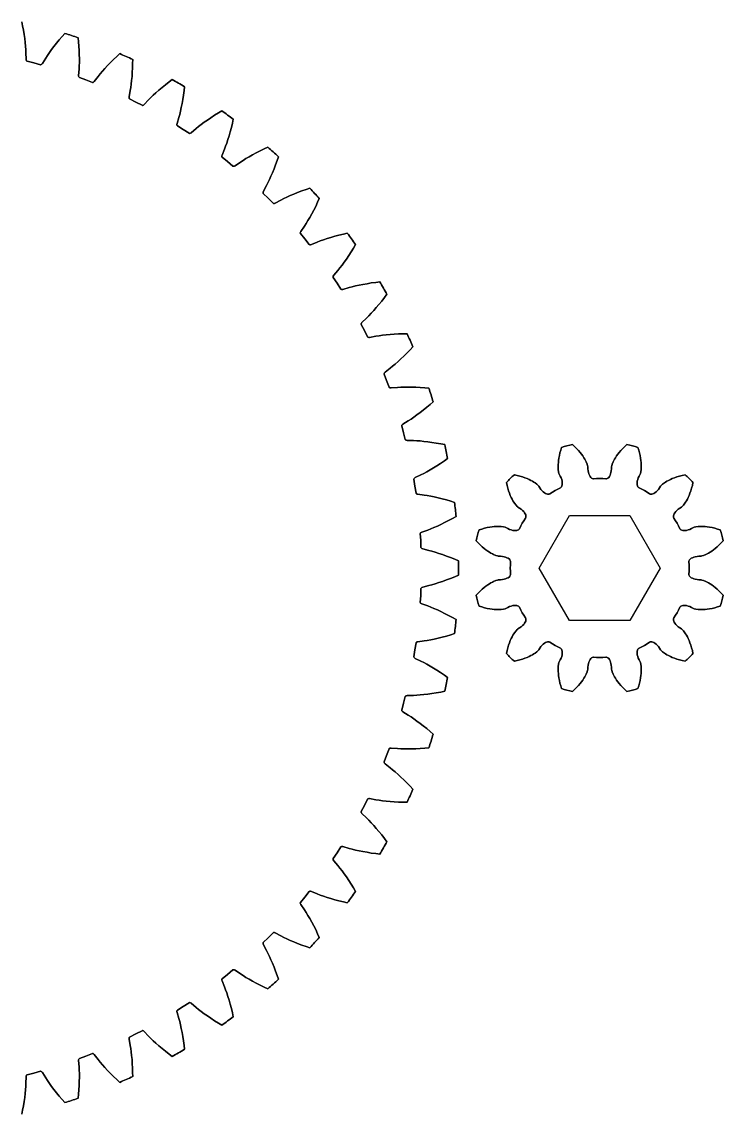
# Model space of a CAD drawing. Header units: millimetres. Extents: x 6 to 165, y 3 to 136.
# Drawn here: x 44.2 to 83, y 4.1 to 64.6 of the extents above; entities that cross this region are included whole.
import ezdxf

# ---------------------------------------------------------------- set-up
doc = ezdxf.new("R2010")
doc.units = ezdxf.units.MM
doc.layers.add('layer2', color=7, linetype='Continuous')
doc.layers.add('layer3', color=7, linetype='Continuous')

msp = doc.modelspace()

# ---------------------------------------------------------------- linework, layer by layer
at = {"color": 1}
msp.add_lwpolyline([(74.521, 31.452), (72.848, 34.35), (74.521, 37.249), (77.868, 37.249), (79.541, 34.35), (77.868, 31.452)], close=True, dxfattribs=at)
at = {"layer": 'layer2', "color": 1}
for points in [[(74.085, 41.025, -0.022167), (74.684, 41.186, 0.022167)], [(77.705, 41.186, -0.022167), (78.304, 41.025, 0.022167)], [(71.03, 39.076, -0.022167), (71.469, 39.515, 0.022167)], [(80.92, 39.515, -0.022167), (81.359, 39.076, 0.022167)], [(69.359, 35.861, -0.022167), (69.52, 36.46, 0.022167)], [(82.869, 36.46, -0.022167), (83.03, 35.861, 0.022167)], [(69.52, 32.241, -0.022167), (69.359, 32.84, 0.022167)], [(83.03, 32.84, -0.022167), (82.869, 32.241, 0.022167)], [(71.469, 29.186, -0.022167), (71.03, 29.625, 0.022167)], [(81.359, 29.625, -0.022167), (80.92, 29.186, 0.022167)], [(74.684, 27.515, -0.022167), (74.085, 27.676, 0.022167)], [(78.304, 27.676, -0.022167), (77.705, 27.515, 0.022167)]]:
    msp.add_lwpolyline(points, format="xyb", close=True, dxfattribs=at)
for points in [[(74.801, 41.079), (74.684, 41.186), (74.801, 41.079), (74.915, 40.967), (75.018, 40.857), (75.108, 40.751), (75.189, 40.648), (75.259, 40.552), (75.32, 40.459), (75.371, 40.374), (75.414, 40.294), (75.449, 40.222), (75.5, 40.101), (75.528, 40.014), (75.539, 39.964), (75.541, 39.847), (75.551, 39.739), (75.569, 39.643), (75.593, 39.557), (75.623, 39.483), (75.658, 39.42), (75.696, 39.37), (75.737, 39.331), (75.78, 39.305), (75.824, 39.291), (75.858, 39.289), (76.025, 39.298), (76.195, 39.3), (76.364, 39.298), (76.532, 39.289), (76.565, 39.291), (76.609, 39.305), (76.652, 39.331), (76.693, 39.37), (76.732, 39.42), (76.766, 39.483), (76.796, 39.557), (76.82, 39.643), (76.838, 39.739), (76.848, 39.847), (76.85, 39.964), (76.861, 40.014), (76.889, 40.101), (76.94, 40.222), (76.975, 40.294), (77.018, 40.374), (77.07, 40.459), (77.131, 40.552), (77.2, 40.648), (77.281, 40.751), (77.372, 40.857), (77.474, 40.967), (77.588, 41.079), (77.705, 41.186), (77.588, 41.079), (77.474, 40.967), (77.372, 40.857), (77.281, 40.751), (77.2, 40.648), (77.131, 40.552), (77.07, 40.459), (77.018, 40.374), (76.975, 40.294), (76.94, 40.222), (76.889, 40.101), (76.861, 40.014), (76.85, 39.964), (76.848, 39.847), (76.838, 39.739), (76.82, 39.643), (76.796, 39.557), (76.766, 39.483), (76.732, 39.42), (76.693, 39.37), (76.652, 39.331), (76.609, 39.305), (76.565, 39.291), (76.532, 39.289), (76.364, 39.298), (76.195, 39.3), (76.025, 39.298), (75.858, 39.289), (75.824, 39.291), (75.78, 39.305), (75.737, 39.331), (75.696, 39.37), (75.658, 39.42), (75.623, 39.483), (75.593, 39.557), (75.569, 39.643), (75.551, 39.739), (75.541, 39.847), (75.539, 39.964), (75.528, 40.014), (75.5, 40.101), (75.449, 40.222), (75.414, 40.294), (75.371, 40.374), (75.32, 40.459), (75.259, 40.552), (75.189, 40.648), (75.108, 40.751), (75.018, 40.857), (74.915, 40.967)], [(71.624, 39.481), (71.469, 39.515), (71.624, 39.481), (71.779, 39.441), (71.922, 39.397), (72.054, 39.35), (72.175, 39.302), (72.283, 39.253), (72.383, 39.203), (72.469, 39.155), (72.547, 39.108), (72.613, 39.063), (72.718, 38.983), (72.786, 38.922), (72.82, 38.884), (72.88, 38.784), (72.943, 38.696), (73.007, 38.621), (73.07, 38.559), (73.133, 38.509), (73.195, 38.473), (73.253, 38.448), (73.308, 38.435), (73.359, 38.434), (73.404, 38.444), (73.433, 38.459), (73.574, 38.55), (73.72, 38.637), (73.868, 38.719), (74.017, 38.796), (74.045, 38.814), (74.076, 38.848), (74.1, 38.893), (74.117, 38.947), (74.125, 39.01), (74.123, 39.081), (74.112, 39.16), (74.09, 39.247), (74.057, 39.339), (74.012, 39.437), (73.955, 39.54), (73.94, 39.588), (73.921, 39.678), (73.904, 39.808), (73.899, 39.888), (73.896, 39.979), (73.898, 40.078), (73.905, 40.189), (73.917, 40.307), (73.935, 40.436), (73.961, 40.574), (73.994, 40.72), (74.037, 40.874), (74.085, 41.025), (74.037, 40.874), (73.994, 40.72), (73.961, 40.574), (73.935, 40.436), (73.917, 40.307), (73.905, 40.189), (73.898, 40.078), (73.896, 39.979), (73.899, 39.888), (73.904, 39.808), (73.921, 39.678), (73.94, 39.588), (73.955, 39.54), (74.012, 39.437), (74.057, 39.339), (74.09, 39.247), (74.112, 39.16), (74.123, 39.081), (74.125, 39.01), (74.117, 38.947), (74.1, 38.893), (74.076, 38.848), (74.045, 38.814), (74.017, 38.796), (73.868, 38.719), (73.72, 38.637), (73.574, 38.55), (73.433, 38.459), (73.404, 38.444), (73.359, 38.434), (73.308, 38.435), (73.253, 38.448), (73.195, 38.473), (73.133, 38.509), (73.07, 38.559), (73.007, 38.621), (72.943, 38.696), (72.88, 38.784), (72.82, 38.884), (72.786, 38.922), (72.718, 38.983), (72.613, 39.063), (72.547, 39.108), (72.469, 39.155), (72.383, 39.203), (72.283, 39.253), (72.175, 39.302), (72.054, 39.35), (71.922, 39.397), (71.779, 39.441)], [(78.352, 40.874), (78.304, 41.025), (78.352, 40.874), (78.395, 40.72), (78.428, 40.574), (78.454, 40.436), (78.473, 40.307), (78.485, 40.189), (78.491, 40.078), (78.493, 39.979), (78.49, 39.888), (78.485, 39.808), (78.468, 39.678), (78.449, 39.588), (78.434, 39.54), (78.377, 39.437), (78.332, 39.339), (78.299, 39.247), (78.277, 39.16), (78.266, 39.081), (78.264, 39.01), (78.272, 38.947), (78.289, 38.893), (78.313, 38.848), (78.344, 38.814), (78.372, 38.796), (78.522, 38.719), (78.67, 38.637), (78.815, 38.55), (78.956, 38.459), (78.986, 38.444), (79.031, 38.434), (79.081, 38.435), (79.136, 38.448), (79.194, 38.473), (79.256, 38.509), (79.319, 38.559), (79.382, 38.621), (79.446, 38.696), (79.509, 38.784), (79.569, 38.884), (79.604, 38.922), (79.672, 38.983), (79.776, 39.063), (79.842, 39.108), (79.92, 39.155), (80.007, 39.203), (80.106, 39.253), (80.214, 39.302), (80.335, 39.35), (80.467, 39.397), (80.611, 39.441), (80.765, 39.481), (80.92, 39.515), (80.765, 39.481), (80.611, 39.441), (80.467, 39.397), (80.335, 39.35), (80.214, 39.302), (80.106, 39.253), (80.007, 39.203), (79.92, 39.155), (79.842, 39.108), (79.776, 39.063), (79.672, 38.983), (79.604, 38.922), (79.569, 38.884), (79.509, 38.784), (79.446, 38.696), (79.382, 38.621), (79.319, 38.559), (79.256, 38.509), (79.194, 38.473), (79.136, 38.448), (79.081, 38.435), (79.031, 38.434), (78.986, 38.444), (78.956, 38.459), (78.815, 38.55), (78.67, 38.637), (78.522, 38.719), (78.372, 38.796), (78.344, 38.814), (78.313, 38.848), (78.289, 38.893), (78.272, 38.947), (78.264, 39.01), (78.266, 39.081), (78.277, 39.16), (78.299, 39.247), (78.332, 39.339), (78.377, 39.437), (78.434, 39.54), (78.449, 39.588), (78.468, 39.678), (78.485, 39.808), (78.49, 39.888), (78.493, 39.979), (78.491, 40.078), (78.485, 40.189), (78.473, 40.307), (78.454, 40.436), (78.428, 40.574), (78.395, 40.72)], [(69.671, 36.508), (69.52, 36.46), (69.671, 36.508), (69.825, 36.551), (69.971, 36.584), (70.109, 36.61), (70.238, 36.628), (70.356, 36.64), (70.467, 36.647), (70.566, 36.649), (70.657, 36.646), (70.737, 36.641), (70.867, 36.624), (70.957, 36.605), (71.005, 36.59), (71.108, 36.533), (71.206, 36.488), (71.299, 36.455), (71.385, 36.433), (71.464, 36.422), (71.536, 36.42), (71.599, 36.428), (71.652, 36.445), (71.697, 36.469), (71.731, 36.5), (71.749, 36.528), (71.826, 36.677), (71.908, 36.825), (71.995, 36.971), (72.086, 37.112), (72.101, 37.141), (72.111, 37.187), (72.11, 37.237), (72.097, 37.292), (72.072, 37.35), (72.036, 37.412), (71.986, 37.475), (71.924, 37.538), (71.849, 37.602), (71.761, 37.665), (71.661, 37.725), (71.623, 37.759), (71.562, 37.827), (71.482, 37.932), (71.437, 37.998), (71.39, 38.076), (71.342, 38.162), (71.292, 38.262), (71.243, 38.37), (71.195, 38.491), (71.148, 38.623), (71.104, 38.767), (71.064, 38.921), (71.03, 39.076), (71.064, 38.921), (71.104, 38.767), (71.148, 38.623), (71.195, 38.491), (71.243, 38.37), (71.292, 38.262), (71.342, 38.162), (71.39, 38.076), (71.437, 37.998), (71.482, 37.932), (71.562, 37.827), (71.623, 37.759), (71.661, 37.725), (71.761, 37.665), (71.849, 37.602), (71.924, 37.538), (71.986, 37.475), (72.036, 37.412), (72.072, 37.35), (72.097, 37.292), (72.11, 37.237), (72.111, 37.187), (72.101, 37.141), (72.086, 37.112), (71.995, 36.971), (71.908, 36.825), (71.826, 36.677), (71.749, 36.528), (71.731, 36.5), (71.697, 36.469), (71.652, 36.445), (71.599, 36.428), (71.536, 36.42), (71.464, 36.422), (71.385, 36.433), (71.299, 36.455), (71.206, 36.488), (71.108, 36.533), (71.005, 36.59), (70.957, 36.605), (70.867, 36.624), (70.737, 36.641), (70.657, 36.646), (70.566, 36.649), (70.467, 36.647), (70.356, 36.64), (70.238, 36.628), (70.109, 36.61), (69.971, 36.584), (69.825, 36.551)], [(81.325, 38.921), (81.359, 39.076), (81.325, 38.921), (81.285, 38.767), (81.241, 38.623), (81.194, 38.491), (81.146, 38.37), (81.097, 38.262), (81.047, 38.162), (80.999, 38.076), (80.952, 37.998), (80.907, 37.932), (80.828, 37.827), (80.766, 37.759), (80.729, 37.725), (80.628, 37.665), (80.54, 37.602), (80.465, 37.538), (80.403, 37.475), (80.354, 37.412), (80.317, 37.35), (80.292, 37.292), (80.279, 37.237), (80.278, 37.187), (80.288, 37.141), (80.303, 37.112), (80.394, 36.971), (80.481, 36.825), (80.564, 36.677), (80.64, 36.528), (80.658, 36.5), (80.692, 36.469), (80.737, 36.445), (80.791, 36.428), (80.854, 36.42), (80.925, 36.422), (81.004, 36.433), (81.091, 36.455), (81.183, 36.488), (81.281, 36.533), (81.384, 36.59), (81.433, 36.605), (81.522, 36.624), (81.652, 36.641), (81.732, 36.646), (81.823, 36.649), (81.922, 36.647), (82.033, 36.64), (82.151, 36.628), (82.28, 36.61), (82.418, 36.584), (82.564, 36.551), (82.718, 36.508), (82.869, 36.46), (82.718, 36.508), (82.564, 36.551), (82.418, 36.584), (82.28, 36.61), (82.151, 36.628), (82.033, 36.64), (81.922, 36.647), (81.823, 36.649), (81.732, 36.646), (81.652, 36.641), (81.522, 36.624), (81.433, 36.605), (81.384, 36.59), (81.281, 36.533), (81.183, 36.488), (81.091, 36.455), (81.004, 36.433), (80.925, 36.422), (80.854, 36.42), (80.791, 36.428), (80.737, 36.445), (80.692, 36.469), (80.658, 36.5), (80.64, 36.528), (80.564, 36.677), (80.481, 36.825), (80.394, 36.971), (80.303, 37.112), (80.288, 37.141), (80.278, 37.187), (80.279, 37.237), (80.292, 37.292), (80.317, 37.35), (80.354, 37.412), (80.403, 37.475), (80.465, 37.538), (80.54, 37.602), (80.628, 37.665), (80.729, 37.725), (80.766, 37.759), (80.828, 37.827), (80.907, 37.932), (80.952, 37.998), (80.999, 38.076), (81.047, 38.162), (81.097, 38.262), (81.146, 38.37), (81.194, 38.491), (81.241, 38.623), (81.285, 38.767)], [(69.466, 32.957), (69.359, 32.84), (69.466, 32.957), (69.578, 33.071), (69.688, 33.174), (69.794, 33.264), (69.897, 33.345), (69.993, 33.414), (70.086, 33.476), (70.171, 33.527), (70.251, 33.57), (70.323, 33.605), (70.444, 33.656), (70.531, 33.684), (70.581, 33.695), (70.698, 33.697), (70.806, 33.707), (70.902, 33.725), (70.988, 33.749), (71.062, 33.779), (71.125, 33.814), (71.175, 33.852), (71.214, 33.893), (71.24, 33.936), (71.254, 33.98), (71.256, 34.013), (71.247, 34.181), (71.245, 34.35), (71.247, 34.52), (71.256, 34.687), (71.254, 34.721), (71.24, 34.765), (71.214, 34.808), (71.175, 34.849), (71.125, 34.887), (71.062, 34.922), (70.988, 34.952), (70.902, 34.976), (70.806, 34.994), (70.698, 35.004), (70.581, 35.006), (70.531, 35.017), (70.444, 35.045), (70.323, 35.096), (70.251, 35.131), (70.171, 35.174), (70.086, 35.225), (69.993, 35.287), (69.897, 35.356), (69.794, 35.437), (69.688, 35.527), (69.578, 35.63), (69.466, 35.744), (69.359, 35.861), (69.466, 35.744), (69.578, 35.63), (69.688, 35.527), (69.794, 35.437), (69.897, 35.356), (69.993, 35.287), (70.086, 35.225), (70.171, 35.174), (70.251, 35.131), (70.323, 35.096), (70.444, 35.045), (70.531, 35.017), (70.581, 35.006), (70.698, 35.004), (70.806, 34.994), (70.902, 34.976), (70.988, 34.952), (71.062, 34.922), (71.125, 34.887), (71.175, 34.849), (71.214, 34.808), (71.24, 34.765), (71.254, 34.721), (71.256, 34.687), (71.247, 34.52), (71.245, 34.35), (71.247, 34.181), (71.256, 34.013), (71.254, 33.98), (71.24, 33.936), (71.214, 33.893), (71.175, 33.852), (71.125, 33.814), (71.062, 33.779), (70.988, 33.749), (70.902, 33.725), (70.806, 33.707), (70.698, 33.697), (70.581, 33.695), (70.531, 33.684), (70.444, 33.656), (70.323, 33.605), (70.251, 33.57), (70.171, 33.527), (70.086, 33.476), (69.993, 33.414), (69.897, 33.345), (69.794, 33.264), (69.688, 33.174), (69.578, 33.071)], [(82.923, 35.744), (83.03, 35.861), (82.923, 35.744), (82.811, 35.63), (82.701, 35.527), (82.595, 35.437), (82.492, 35.356), (82.396, 35.287), (82.303, 35.225), (82.218, 35.174), (82.138, 35.131), (82.066, 35.096), (81.945, 35.045), (81.858, 35.017), (81.808, 35.006), (81.691, 35.004), (81.584, 34.994), (81.487, 34.976), (81.401, 34.952), (81.327, 34.922), (81.264, 34.887), (81.214, 34.849), (81.175, 34.808), (81.149, 34.765), (81.135, 34.721), (81.133, 34.687), (81.142, 34.52), (81.145, 34.35), (81.142, 34.181), (81.133, 34.013), (81.135, 33.98), (81.149, 33.936), (81.175, 33.893), (81.214, 33.852), (81.264, 33.814), (81.327, 33.779), (81.401, 33.749), (81.487, 33.725), (81.584, 33.707), (81.691, 33.697), (81.808, 33.695), (81.858, 33.684), (81.945, 33.656), (82.066, 33.605), (82.138, 33.57), (82.218, 33.527), (82.303, 33.476), (82.396, 33.414), (82.492, 33.345), (82.595, 33.264), (82.701, 33.174), (82.811, 33.071), (82.923, 32.957), (83.03, 32.84), (82.923, 32.957), (82.811, 33.071), (82.701, 33.174), (82.595, 33.264), (82.492, 33.345), (82.396, 33.414), (82.303, 33.476), (82.218, 33.527), (82.138, 33.57), (82.066, 33.605), (81.945, 33.656), (81.858, 33.684), (81.808, 33.695), (81.691, 33.697), (81.584, 33.707), (81.487, 33.725), (81.401, 33.749), (81.327, 33.779), (81.264, 33.814), (81.214, 33.852), (81.175, 33.893), (81.149, 33.936), (81.135, 33.98), (81.133, 34.013), (81.142, 34.181), (81.145, 34.35), (81.142, 34.52), (81.133, 34.687), (81.135, 34.721), (81.149, 34.765), (81.175, 34.808), (81.214, 34.849), (81.264, 34.887), (81.327, 34.922), (81.401, 34.952), (81.487, 34.976), (81.584, 34.994), (81.691, 35.004), (81.808, 35.006), (81.858, 35.017), (81.945, 35.045), (82.066, 35.096), (82.138, 35.131), (82.218, 35.174), (82.303, 35.225), (82.396, 35.287), (82.492, 35.356), (82.595, 35.437), (82.701, 35.527), (82.811, 35.63)], [(71.104, 29.934), (71.064, 29.78), (71.03, 29.625), (71.064, 29.78), (71.104, 29.934), (71.148, 30.078), (71.195, 30.21), (71.243, 30.331), (71.292, 30.439), (71.342, 30.539), (71.39, 30.625), (71.437, 30.703), (71.482, 30.769), (71.562, 30.874), (71.623, 30.942), (71.661, 30.976), (71.761, 31.036), (71.849, 31.099), (71.924, 31.163), (71.986, 31.226), (72.036, 31.289), (72.072, 31.351), (72.097, 31.409), (72.11, 31.464), (72.111, 31.514), (72.101, 31.56), (72.086, 31.589), (71.995, 31.73), (71.908, 31.875), (71.826, 32.024), (71.749, 32.173), (71.731, 32.201), (71.697, 32.232), (71.652, 32.256), (71.599, 32.273), (71.536, 32.281), (71.464, 32.279), (71.385, 32.268), (71.299, 32.246), (71.206, 32.213), (71.108, 32.168), (71.005, 32.111), (70.957, 32.096), (70.867, 32.077), (70.737, 32.06), (70.657, 32.055), (70.566, 32.052), (70.467, 32.054), (70.356, 32.061), (70.238, 32.072), (70.109, 32.091), (69.971, 32.117), (69.825, 32.15), (69.671, 32.193), (69.52, 32.241), (69.671, 32.193), (69.825, 32.15), (69.971, 32.117), (70.109, 32.091), (70.238, 32.072), (70.356, 32.061), (70.467, 32.054), (70.566, 32.052), (70.657, 32.055), (70.737, 32.06), (70.867, 32.077), (70.957, 32.096), (71.005, 32.111), (71.108, 32.168), (71.206, 32.213), (71.299, 32.246), (71.385, 32.268), (71.464, 32.279), (71.536, 32.281), (71.599, 32.273), (71.652, 32.256), (71.697, 32.232), (71.731, 32.201), (71.749, 32.173), (71.826, 32.024), (71.908, 31.875), (71.995, 31.73), (72.086, 31.589), (72.101, 31.56), (72.111, 31.514), (72.11, 31.464), (72.097, 31.409), (72.072, 31.351), (72.036, 31.289), (71.986, 31.226), (71.924, 31.163), (71.849, 31.099), (71.761, 31.036), (71.661, 30.976), (71.623, 30.942), (71.562, 30.874), (71.482, 30.769), (71.437, 30.703), (71.39, 30.625), (71.342, 30.539), (71.292, 30.439), (71.243, 30.331), (71.195, 30.21), (71.148, 30.078)], [(82.718, 32.193), (82.869, 32.241), (82.718, 32.193), (82.564, 32.15), (82.418, 32.117), (82.28, 32.091), (82.151, 32.072), (82.033, 32.061), (81.922, 32.054), (81.823, 32.052), (81.732, 32.055), (81.652, 32.06), (81.522, 32.077), (81.433, 32.096), (81.384, 32.111), (81.281, 32.168), (81.183, 32.213), (81.091, 32.246), (81.004, 32.268), (80.925, 32.279), (80.854, 32.281), (80.791, 32.273), (80.737, 32.256), (80.692, 32.232), (80.658, 32.201), (80.64, 32.173), (80.564, 32.024), (80.481, 31.875), (80.394, 31.73), (80.303, 31.589), (80.288, 31.56), (80.278, 31.514), (80.279, 31.464), (80.292, 31.409), (80.317, 31.351), (80.354, 31.289), (80.403, 31.226), (80.465, 31.163), (80.54, 31.099), (80.628, 31.036), (80.729, 30.976), (80.766, 30.942), (80.828, 30.874), (80.907, 30.769), (80.952, 30.703), (80.999, 30.625), (81.047, 30.539), (81.097, 30.439), (81.146, 30.331), (81.194, 30.21), (81.241, 30.078), (81.285, 29.934), (81.325, 29.78), (81.359, 29.625), (81.325, 29.78), (81.285, 29.934), (81.241, 30.078), (81.194, 30.21), (81.146, 30.331), (81.097, 30.439), (81.047, 30.539), (80.999, 30.625), (80.952, 30.703), (80.907, 30.769), (80.828, 30.874), (80.766, 30.942), (80.729, 30.976), (80.628, 31.036), (80.54, 31.099), (80.465, 31.163), (80.403, 31.226), (80.354, 31.289), (80.317, 31.351), (80.292, 31.409), (80.279, 31.464), (80.278, 31.514), (80.288, 31.56), (80.303, 31.589), (80.394, 31.73), (80.481, 31.875), (80.564, 32.024), (80.64, 32.173), (80.658, 32.201), (80.692, 32.232), (80.737, 32.256), (80.791, 32.273), (80.854, 32.281), (80.925, 32.279), (81.004, 32.268), (81.091, 32.246), (81.183, 32.213), (81.281, 32.168), (81.384, 32.111), (81.433, 32.096), (81.522, 32.077), (81.652, 32.06), (81.732, 32.055), (81.823, 32.052), (81.922, 32.054), (82.033, 32.061), (82.151, 32.072), (82.28, 32.091), (82.418, 32.117), (82.564, 32.15)], [(74.037, 27.827), (74.085, 27.676), (74.037, 27.827), (73.994, 27.981), (73.961, 28.127), (73.935, 28.265), (73.917, 28.394), (73.905, 28.512), (73.898, 28.623), (73.896, 28.722), (73.899, 28.813), (73.904, 28.893), (73.921, 29.023), (73.94, 29.113), (73.955, 29.161), (74.012, 29.264), (74.057, 29.362), (74.09, 29.454), (74.112, 29.541), (74.123, 29.62), (74.125, 29.691), (74.117, 29.754), (74.1, 29.808), (74.076, 29.853), (74.045, 29.887), (74.017, 29.905), (73.868, 29.982), (73.72, 30.064), (73.574, 30.151), (73.433, 30.242), (73.404, 30.257), (73.359, 30.267), (73.308, 30.266), (73.253, 30.253), (73.195, 30.228), (73.133, 30.192), (73.07, 30.142), (73.007, 30.08), (72.943, 30.005), (72.88, 29.917), (72.82, 29.817), (72.786, 29.779), (72.718, 29.718), (72.613, 29.638), (72.547, 29.593), (72.469, 29.546), (72.383, 29.498), (72.283, 29.448), (72.175, 29.399), (72.054, 29.351), (71.922, 29.304), (71.779, 29.26), (71.624, 29.22), (71.469, 29.186), (71.624, 29.22), (71.779, 29.26), (71.922, 29.304), (72.054, 29.351), (72.175, 29.399), (72.283, 29.448), (72.383, 29.498), (72.469, 29.546), (72.547, 29.593), (72.613, 29.638), (72.718, 29.718), (72.786, 29.779), (72.82, 29.817), (72.88, 29.917), (72.943, 30.005), (73.007, 30.08), (73.07, 30.142), (73.133, 30.192), (73.195, 30.228), (73.253, 30.253), (73.308, 30.266), (73.359, 30.267), (73.404, 30.257), (73.433, 30.242), (73.574, 30.151), (73.72, 30.064), (73.868, 29.982), (74.017, 29.905), (74.045, 29.887), (74.076, 29.853), (74.1, 29.808), (74.117, 29.754), (74.125, 29.691), (74.123, 29.62), (74.112, 29.541), (74.09, 29.454), (74.057, 29.362), (74.012, 29.264), (73.955, 29.161), (73.94, 29.113), (73.921, 29.023), (73.904, 28.893), (73.899, 28.813), (73.896, 28.722), (73.898, 28.623), (73.905, 28.512), (73.917, 28.394), (73.935, 28.265), (73.961, 28.127), (73.994, 27.981)], [(80.765, 29.22), (80.92, 29.186), (80.765, 29.22), (80.611, 29.26), (80.467, 29.304), (80.335, 29.351), (80.214, 29.399), (80.106, 29.448), (80.007, 29.498), (79.92, 29.546), (79.842, 29.593), (79.776, 29.638), (79.672, 29.718), (79.604, 29.779), (79.569, 29.817), (79.509, 29.917), (79.446, 30.005), (79.382, 30.08), (79.319, 30.142), (79.256, 30.192), (79.194, 30.228), (79.136, 30.253), (79.081, 30.266), (79.031, 30.267), (78.986, 30.257), (78.956, 30.242), (78.815, 30.151), (78.67, 30.064), (78.522, 29.982), (78.372, 29.905), (78.344, 29.887), (78.313, 29.853), (78.289, 29.808), (78.272, 29.754), (78.264, 29.691), (78.266, 29.62), (78.277, 29.541), (78.299, 29.454), (78.332, 29.362), (78.377, 29.264), (78.434, 29.161), (78.449, 29.113), (78.468, 29.023), (78.485, 28.893), (78.49, 28.813), (78.493, 28.722), (78.491, 28.623), (78.485, 28.512), (78.473, 28.394), (78.454, 28.265), (78.428, 28.127), (78.395, 27.981), (78.352, 27.827), (78.304, 27.676), (78.352, 27.827), (78.395, 27.981), (78.428, 28.127), (78.454, 28.265), (78.473, 28.394), (78.485, 28.512), (78.491, 28.623), (78.493, 28.722), (78.49, 28.813), (78.485, 28.893), (78.468, 29.023), (78.449, 29.113), (78.434, 29.161), (78.377, 29.264), (78.332, 29.362), (78.299, 29.454), (78.277, 29.541), (78.266, 29.62), (78.264, 29.691), (78.272, 29.754), (78.289, 29.808), (78.313, 29.853), (78.344, 29.887), (78.372, 29.905), (78.522, 29.982), (78.67, 30.064), (78.815, 30.151), (78.956, 30.242), (78.986, 30.257), (79.031, 30.267), (79.081, 30.266), (79.136, 30.253), (79.194, 30.228), (79.256, 30.192), (79.319, 30.142), (79.382, 30.08), (79.446, 30.005), (79.509, 29.917), (79.569, 29.817), (79.604, 29.779), (79.672, 29.718), (79.776, 29.638), (79.842, 29.593), (79.92, 29.546), (80.007, 29.498), (80.106, 29.448), (80.214, 29.399), (80.335, 29.351), (80.467, 29.304), (80.611, 29.26)], [(77.588, 27.622), (77.705, 27.515), (77.588, 27.622), (77.474, 27.734), (77.372, 27.844), (77.281, 27.95), (77.2, 28.053), (77.131, 28.149), (77.07, 28.242), (77.018, 28.327), (76.975, 28.407), (76.94, 28.479), (76.889, 28.6), (76.861, 28.687), (76.85, 28.737), (76.848, 28.854), (76.838, 28.962), (76.82, 29.058), (76.796, 29.144), (76.766, 29.218), (76.732, 29.281), (76.693, 29.331), (76.652, 29.37), (76.609, 29.396), (76.565, 29.41), (76.532, 29.412), (76.364, 29.403), (76.195, 29.4), (76.025, 29.403), (75.858, 29.412), (75.824, 29.41), (75.78, 29.396), (75.737, 29.37), (75.696, 29.331), (75.658, 29.281), (75.623, 29.218), (75.593, 29.144), (75.569, 29.058), (75.551, 28.962), (75.541, 28.854), (75.539, 28.737), (75.528, 28.687), (75.5, 28.6), (75.449, 28.479), (75.414, 28.407), (75.371, 28.327), (75.32, 28.242), (75.259, 28.149), (75.189, 28.053), (75.108, 27.95), (75.018, 27.844), (74.915, 27.734), (74.801, 27.622), (74.684, 27.515), (74.801, 27.622), (74.915, 27.734), (75.018, 27.844), (75.108, 27.95), (75.189, 28.053), (75.259, 28.149), (75.32, 28.242), (75.371, 28.327), (75.414, 28.407), (75.449, 28.479), (75.5, 28.6), (75.528, 28.687), (75.539, 28.737), (75.541, 28.854), (75.551, 28.962), (75.569, 29.058), (75.593, 29.144), (75.623, 29.218), (75.658, 29.281), (75.696, 29.331), (75.737, 29.37), (75.78, 29.396), (75.824, 29.41), (75.858, 29.412), (76.025, 29.403), (76.195, 29.4), (76.364, 29.403), (76.532, 29.412), (76.565, 29.41), (76.609, 29.396), (76.652, 29.37), (76.693, 29.331), (76.732, 29.281), (76.766, 29.218), (76.796, 29.144), (76.82, 29.058), (76.838, 28.962), (76.848, 28.854), (76.85, 28.737), (76.861, 28.687), (76.889, 28.6), (76.94, 28.479), (76.975, 28.407), (77.018, 28.327), (77.07, 28.242), (77.131, 28.149), (77.2, 28.053), (77.281, 27.95), (77.372, 27.844), (77.474, 27.734)]]:
    msp.add_lwpolyline(points, close=True, dxfattribs=at)
at = {"layer": 'layer3', "color": 1}
for points in [[(44.245, 64.372), (44.201, 64.589), (44.245, 64.372), (44.29, 64.123), (44.328, 63.884), (44.359, 63.658), (44.384, 63.443), (44.404, 63.239), (44.418, 63.048), (44.428, 62.869), (44.437, 62.518), (44.446, 62.472), (44.458, 62.439), (44.476, 62.418), (44.491, 62.412), (44.865, 62.314), (45.238, 62.212), (45.255, 62.21), (45.28, 62.219), (45.307, 62.241), (45.337, 62.277), (45.522, 62.576), (45.619, 62.726), (45.727, 62.884), (45.846, 63.051), (45.975, 63.225), (46.115, 63.405), (46.268, 63.593), (46.431, 63.786), (46.577, 63.952), (46.431, 63.786), (46.268, 63.593), (46.115, 63.405), (45.975, 63.225), (45.846, 63.051), (45.727, 62.884), (45.619, 62.726), (45.522, 62.576), (45.337, 62.277), (45.307, 62.241), (45.28, 62.219), (45.255, 62.21), (45.238, 62.212), (44.865, 62.314), (44.491, 62.412), (44.476, 62.418), (44.458, 62.439), (44.446, 62.472), (44.437, 62.518), (44.428, 62.869), (44.418, 63.048), (44.404, 63.239), (44.384, 63.443), (44.359, 63.658), (44.328, 63.884), (44.29, 64.123)], [(47.345, 63.489), (47.325, 63.709), (47.345, 63.489), (47.364, 63.237), (47.377, 62.995), (47.384, 62.767), (47.387, 62.551), (47.385, 62.346), (47.379, 62.155), (47.37, 61.976), (47.343, 61.625), (47.346, 61.579), (47.356, 61.544), (47.371, 61.522), (47.385, 61.514), (47.747, 61.378), (48.107, 61.237), (48.123, 61.233), (48.149, 61.24), (48.179, 61.259), (48.213, 61.291), (48.427, 61.57), (48.54, 61.709), (48.664, 61.855), (48.8, 62.008), (48.946, 62.168), (49.104, 62.332), (49.276, 62.503), (49.458, 62.678), (49.621, 62.828), (49.458, 62.678), (49.276, 62.503), (49.104, 62.332), (48.946, 62.168), (48.8, 62.008), (48.664, 61.855), (48.54, 61.709), (48.427, 61.57), (48.213, 61.291), (48.179, 61.259), (48.149, 61.24), (48.123, 61.233), (48.107, 61.237), (47.747, 61.378), (47.385, 61.514), (47.371, 61.522), (47.356, 61.544), (47.346, 61.579), (47.343, 61.625), (47.37, 61.976), (47.379, 62.155), (47.385, 62.346), (47.387, 62.551), (47.384, 62.767), (47.377, 62.995), (47.364, 63.237)], [(50.336, 62.287), (50.339, 62.508), (50.336, 62.287), (50.329, 62.034), (50.316, 61.793), (50.3, 61.565), (50.28, 61.349), (50.256, 61.146), (50.231, 60.956), (50.203, 60.779), (50.139, 60.434), (50.138, 60.387), (50.143, 60.352), (50.156, 60.328), (50.17, 60.318), (50.515, 60.145), (50.859, 59.967), (50.875, 59.962), (50.901, 59.966), (50.933, 59.982), (50.97, 60.011), (51.212, 60.265), (51.339, 60.392), (51.477, 60.524), (51.628, 60.662), (51.791, 60.805), (51.965, 60.953), (52.153, 61.105), (52.353, 61.26), (52.531, 61.392), (52.353, 61.26), (52.153, 61.105), (51.965, 60.953), (51.791, 60.805), (51.628, 60.662), (51.477, 60.524), (51.339, 60.392), (51.212, 60.265), (50.97, 60.011), (50.933, 59.982), (50.901, 59.966), (50.875, 59.962), (50.859, 59.967), (50.515, 60.145), (50.17, 60.318), (50.156, 60.328), (50.143, 60.352), (50.138, 60.387), (50.139, 60.434), (50.203, 60.779), (50.231, 60.956), (50.256, 61.146), (50.28, 61.349), (50.3, 61.565), (50.316, 61.793), (50.329, 62.034)], [(53.186, 60.779), (53.211, 60.999), (53.186, 60.779), (53.152, 60.528), (53.114, 60.289), (53.074, 60.065), (53.031, 59.852), (52.987, 59.652), (52.941, 59.467), (52.895, 59.293), (52.796, 58.956), (52.789, 58.91), (52.791, 58.874), (52.801, 58.85), (52.814, 58.839), (53.14, 58.63), (53.463, 58.417), (53.478, 58.41), (53.504, 58.411), (53.538, 58.424), (53.577, 58.449), (53.845, 58.676), (53.984, 58.789), (54.135, 58.906), (54.3, 59.028), (54.477, 59.153), (54.666, 59.281), (54.869, 59.413), (55.084, 59.546), (55.274, 59.659), (55.084, 59.546), (54.869, 59.413), (54.666, 59.281), (54.477, 59.153), (54.3, 59.028), (54.135, 58.906), (53.984, 58.789), (53.845, 58.676), (53.577, 58.449), (53.538, 58.424), (53.504, 58.411), (53.478, 58.41), (53.463, 58.417), (53.14, 58.63), (52.814, 58.839), (52.801, 58.85), (52.791, 58.874), (52.789, 58.91), (52.796, 58.956), (52.895, 59.293), (52.941, 59.467), (52.987, 59.652), (53.031, 59.852), (53.074, 60.065), (53.114, 60.289), (53.152, 60.528)], [(55.862, 58.981), (55.91, 59.197), (55.862, 58.981), (55.801, 58.735), (55.739, 58.502), (55.676, 58.283), (55.611, 58.076), (55.546, 57.881), (55.481, 57.702), (55.417, 57.534), (55.283, 57.209), (55.272, 57.164), (55.27, 57.128), (55.278, 57.103), (55.289, 57.09), (55.591, 56.849), (55.89, 56.604), (55.904, 56.595), (55.931, 56.593), (55.966, 56.602), (56.008, 56.623), (56.298, 56.821), (56.448, 56.919), (56.61, 57.019), (56.787, 57.124), (56.976, 57.23), (57.177, 57.337), (57.393, 57.447), (57.621, 57.557), (57.822, 57.649), (57.621, 57.557), (57.393, 57.447), (57.177, 57.337), (56.976, 57.23), (56.787, 57.124), (56.61, 57.019), (56.448, 56.919), (56.298, 56.821), (56.008, 56.623), (55.966, 56.602), (55.931, 56.593), (55.904, 56.595), (55.89, 56.604), (55.591, 56.849), (55.289, 57.09), (55.278, 57.103), (55.27, 57.128), (55.272, 57.164), (55.283, 57.209), (55.417, 57.534), (55.481, 57.702), (55.546, 57.881), (55.611, 58.076), (55.676, 58.283), (55.739, 58.502), (55.801, 58.735)], [(58.335, 56.914), (58.406, 57.123), (58.335, 56.914), (58.249, 56.675), (58.163, 56.449), (58.077, 56.238), (57.991, 56.039), (57.906, 55.853), (57.823, 55.681), (57.742, 55.521), (57.575, 55.212), (57.559, 55.168), (57.553, 55.133), (57.558, 55.106), (57.568, 55.093), (57.843, 54.821), (58.115, 54.546), (58.128, 54.536), (58.154, 54.531), (58.19, 54.537), (58.234, 54.553), (58.543, 54.72), (58.702, 54.801), (58.874, 54.884), (59.061, 54.969), (59.26, 55.055), (59.471, 55.141), (59.697, 55.228), (59.935, 55.313), (60.145, 55.384), (59.935, 55.313), (59.697, 55.228), (59.471, 55.141), (59.26, 55.055), (59.061, 54.969), (58.874, 54.884), (58.702, 54.801), (58.543, 54.72), (58.234, 54.553), (58.19, 54.537), (58.154, 54.531), (58.128, 54.536), (58.115, 54.546), (57.843, 54.821), (57.568, 55.093), (57.558, 55.106), (57.553, 55.133), (57.559, 55.168), (57.575, 55.212), (57.742, 55.521), (57.823, 55.681), (57.906, 55.853), (57.991, 56.039), (58.077, 56.238), (58.163, 56.449), (58.249, 56.675)], [(60.579, 54.599), (60.671, 54.8), (60.579, 54.599), (60.469, 54.371), (60.359, 54.155), (60.251, 53.954), (60.145, 53.765), (60.041, 53.589), (59.941, 53.426), (59.843, 53.276), (59.645, 52.986), (59.624, 52.944), (59.615, 52.909), (59.617, 52.883), (59.625, 52.868), (59.871, 52.569), (60.112, 52.267), (60.124, 52.256), (60.15, 52.249), (60.186, 52.25), (60.231, 52.262), (60.556, 52.395), (60.723, 52.46), (60.903, 52.524), (61.098, 52.589), (61.304, 52.654), (61.523, 52.717), (61.757, 52.78), (62.003, 52.84), (62.219, 52.888), (62.003, 52.84), (61.757, 52.78), (61.523, 52.717), (61.304, 52.654), (61.098, 52.589), (60.903, 52.524), (60.723, 52.46), (60.556, 52.395), (60.231, 52.262), (60.186, 52.25), (60.15, 52.249), (60.124, 52.256), (60.112, 52.267), (59.871, 52.569), (59.625, 52.868), (59.617, 52.883), (59.615, 52.909), (59.624, 52.944), (59.645, 52.986), (59.843, 53.276), (59.941, 53.426), (60.041, 53.589), (60.145, 53.765), (60.251, 53.954), (60.359, 54.155), (60.469, 54.371)], [(62.568, 52.062), (62.681, 52.253), (62.568, 52.062), (62.435, 51.847), (62.303, 51.644), (62.175, 51.455), (62.05, 51.279), (61.928, 51.114), (61.811, 50.963), (61.698, 50.823), (61.471, 50.556), (61.446, 50.516), (61.433, 50.483), (61.432, 50.456), (61.439, 50.441), (61.652, 50.118), (61.86, 49.792), (61.871, 49.78), (61.896, 49.77), (61.932, 49.768), (61.978, 49.774), (62.315, 49.873), (62.488, 49.919), (62.674, 49.965), (62.874, 50.009), (63.086, 50.052), (63.311, 50.092), (63.55, 50.13), (63.801, 50.164), (64.02, 50.189), (63.801, 50.164), (63.55, 50.13), (63.311, 50.092), (63.086, 50.052), (62.874, 50.009), (62.674, 49.965), (62.488, 49.919), (62.315, 49.873), (61.978, 49.774), (61.932, 49.768), (61.896, 49.77), (61.871, 49.78), (61.86, 49.792), (61.652, 50.118), (61.439, 50.441), (61.432, 50.456), (61.433, 50.483), (61.446, 50.516), (61.471, 50.556), (61.698, 50.823), (61.811, 50.963), (61.928, 51.114), (62.05, 51.279), (62.175, 51.455), (62.303, 51.644), (62.435, 51.847)], [(64.281, 49.332), (64.413, 49.509), (64.281, 49.332), (64.126, 49.131), (63.974, 48.943), (63.827, 48.769), (63.684, 48.606), (63.545, 48.455), (63.413, 48.317), (63.287, 48.19), (63.032, 47.948), (63.004, 47.911), (62.988, 47.879), (62.984, 47.853), (62.989, 47.837), (63.167, 47.494), (63.34, 47.148), (63.35, 47.134), (63.373, 47.122), (63.409, 47.116), (63.456, 47.118), (63.801, 47.181), (63.978, 47.209), (64.167, 47.235), (64.371, 47.258), (64.587, 47.278), (64.814, 47.295), (65.056, 47.307), (65.309, 47.315), (65.53, 47.317), (65.309, 47.315), (65.056, 47.307), (64.814, 47.295), (64.587, 47.278), (64.371, 47.258), (64.167, 47.235), (63.978, 47.209), (63.801, 47.181), (63.456, 47.118), (63.409, 47.116), (63.373, 47.122), (63.35, 47.134), (63.34, 47.148), (63.167, 47.494), (62.989, 47.837), (62.984, 47.853), (62.988, 47.879), (63.004, 47.911), (63.032, 47.948), (63.287, 48.19), (63.413, 48.317), (63.545, 48.455), (63.684, 48.606), (63.827, 48.769), (63.974, 48.943), (64.126, 49.131)], [(65.7, 46.437), (65.85, 46.599), (65.7, 46.437), (65.525, 46.254), (65.354, 46.083), (65.189, 45.925), (65.03, 45.778), (64.876, 45.642), (64.731, 45.519), (64.592, 45.406), (64.313, 45.191), (64.281, 45.158), (64.261, 45.128), (64.255, 45.102), (64.258, 45.085), (64.399, 44.725), (64.536, 44.363), (64.544, 44.349), (64.566, 44.334), (64.6, 44.325), (64.647, 44.321), (64.997, 44.348), (65.176, 44.357), (65.367, 44.363), (65.572, 44.365), (65.789, 44.363), (66.017, 44.355), (66.259, 44.342), (66.511, 44.324), (66.731, 44.303), (66.511, 44.324), (66.259, 44.342), (66.017, 44.355), (65.789, 44.363), (65.572, 44.365), (65.367, 44.363), (65.176, 44.357), (64.997, 44.348), (64.647, 44.321), (64.6, 44.325), (64.566, 44.334), (64.544, 44.349), (64.536, 44.363), (64.399, 44.725), (64.258, 45.085), (64.255, 45.102), (64.261, 45.128), (64.281, 45.158), (64.313, 45.191), (64.592, 45.406), (64.731, 45.519), (64.876, 45.642), (65.03, 45.778), (65.189, 45.925), (65.354, 46.083), (65.525, 46.254)], [(66.808, 43.409), (66.974, 43.556), (66.808, 43.409), (66.615, 43.246), (66.427, 43.093), (66.247, 42.953), (66.073, 42.824), (65.906, 42.705), (65.748, 42.598), (65.598, 42.5), (65.299, 42.316), (65.263, 42.286), (65.241, 42.258), (65.231, 42.233), (65.233, 42.216), (65.336, 41.843), (65.433, 41.469), (65.44, 41.454), (65.461, 41.437), (65.494, 41.424), (65.54, 41.416), (65.891, 41.406), (66.07, 41.396), (66.261, 41.382), (66.465, 41.363), (66.68, 41.337), (66.906, 41.306), (67.145, 41.268), (67.394, 41.223), (67.611, 41.179), (67.394, 41.223), (67.145, 41.268), (66.906, 41.306), (66.68, 41.337), (66.465, 41.363), (66.261, 41.382), (66.07, 41.396), (65.891, 41.406), (65.54, 41.416), (65.494, 41.424), (65.461, 41.437), (65.44, 41.454), (65.433, 41.469), (65.336, 41.843), (65.233, 42.216), (65.231, 42.233), (65.241, 42.258), (65.263, 42.286), (65.299, 42.316), (65.598, 42.5), (65.748, 42.598), (65.906, 42.705), (66.073, 42.824), (66.247, 42.953), (66.427, 43.093), (66.615, 43.246)], [(67.594, 40.283), (67.774, 40.411), (67.594, 40.283), (67.384, 40.14), (67.182, 40.008), (66.988, 39.888), (66.802, 39.778), (66.623, 39.677), (66.455, 39.586), (66.295, 39.505), (65.978, 39.353), (65.94, 39.327), (65.914, 39.301), (65.903, 39.278), (65.903, 39.261), (65.966, 38.879), (66.024, 38.497), (66.029, 38.481), (66.047, 38.462), (66.079, 38.446), (66.124, 38.433), (66.472, 38.386), (66.649, 38.358), (66.837, 38.324), (67.038, 38.283), (67.25, 38.236), (67.471, 38.181), (67.705, 38.118), (67.948, 38.047), (68.159, 37.981), (67.948, 38.047), (67.705, 38.118), (67.471, 38.181), (67.25, 38.236), (67.038, 38.283), (66.837, 38.324), (66.649, 38.358), (66.472, 38.386), (66.124, 38.433), (66.079, 38.446), (66.047, 38.462), (66.029, 38.481), (66.024, 38.497), (65.966, 38.879), (65.903, 39.261), (65.903, 39.278), (65.914, 39.301), (65.94, 39.327), (65.978, 39.353), (66.295, 39.505), (66.455, 39.586), (66.623, 39.677), (66.802, 39.778), (66.988, 39.888), (67.182, 40.008), (67.384, 40.14)], [(67.825, 36.972), (68.048, 37.091), (68.241, 37.2), (68.048, 37.091), (67.825, 36.972), (67.61, 36.862), (67.405, 36.762), (67.208, 36.672), (67.02, 36.59), (66.843, 36.518), (66.676, 36.453), (66.345, 36.335), (66.303, 36.313), (66.276, 36.291), (66.261, 36.268), (66.26, 36.252), (66.283, 35.866), (66.3, 35.479), (66.304, 35.463), (66.32, 35.442), (66.35, 35.422), (66.393, 35.405), (66.735, 35.322), (66.908, 35.276), (67.091, 35.222), (67.287, 35.161), (67.492, 35.091), (67.707, 35.014), (67.932, 34.927), (68.167, 34.831), (68.37, 34.743), (68.167, 34.831), (67.932, 34.927), (67.707, 35.014), (67.492, 35.091), (67.287, 35.161), (67.091, 35.222), (66.908, 35.276), (66.735, 35.322), (66.393, 35.405), (66.35, 35.422), (66.32, 35.442), (66.304, 35.463), (66.3, 35.479), (66.283, 35.866), (66.26, 36.252), (66.261, 36.268), (66.276, 36.291), (66.303, 36.313), (66.345, 36.335), (66.676, 36.453), (66.843, 36.518), (67.02, 36.59), (67.208, 36.672), (67.405, 36.762), (67.61, 36.862)], [(68.167, 33.87), (68.37, 33.958), (68.167, 33.87), (67.932, 33.774), (67.707, 33.687), (67.492, 33.61), (67.287, 33.54), (67.091, 33.479), (66.908, 33.425), (66.735, 33.379), (66.393, 33.296), (66.35, 33.279), (66.32, 33.259), (66.304, 33.238), (66.3, 33.222), (66.283, 32.835), (66.26, 32.449), (66.261, 32.433), (66.276, 32.41), (66.303, 32.388), (66.345, 32.366), (66.676, 32.248), (66.843, 32.183), (67.02, 32.111), (67.208, 32.029), (67.405, 31.939), (67.61, 31.839), (67.825, 31.729), (68.048, 31.61), (68.241, 31.501), (68.048, 31.61), (67.825, 31.729), (67.61, 31.839), (67.405, 31.939), (67.208, 32.029), (67.02, 32.111), (66.843, 32.183), (66.676, 32.248), (66.345, 32.366), (66.303, 32.388), (66.276, 32.41), (66.261, 32.433), (66.26, 32.449), (66.283, 32.835), (66.3, 33.222), (66.304, 33.238), (66.32, 33.259), (66.35, 33.279), (66.393, 33.296), (66.735, 33.379), (66.908, 33.425), (67.091, 33.479), (67.287, 33.54), (67.492, 33.61), (67.707, 33.687), (67.932, 33.774)], [(67.948, 30.654), (68.159, 30.72), (67.948, 30.654), (67.705, 30.583), (67.471, 30.52), (67.25, 30.465), (67.038, 30.418), (66.837, 30.377), (66.649, 30.343), (66.472, 30.315), (66.124, 30.268), (66.079, 30.255), (66.047, 30.239), (66.029, 30.22), (66.024, 30.204), (65.966, 29.822), (65.903, 29.44), (65.903, 29.423), (65.914, 29.4), (65.94, 29.374), (65.978, 29.348), (66.295, 29.196), (66.455, 29.115), (66.623, 29.024), (66.802, 28.923), (66.988, 28.813), (67.182, 28.692), (67.384, 28.561), (67.594, 28.418), (67.774, 28.29), (67.594, 28.418), (67.384, 28.561), (67.182, 28.692), (66.988, 28.813), (66.802, 28.923), (66.623, 29.024), (66.455, 29.115), (66.295, 29.196), (65.978, 29.348), (65.94, 29.374), (65.914, 29.4), (65.903, 29.423), (65.903, 29.44), (65.966, 29.822), (66.024, 30.204), (66.029, 30.22), (66.047, 30.239), (66.079, 30.255), (66.124, 30.268), (66.472, 30.315), (66.649, 30.343), (66.837, 30.377), (67.038, 30.418), (67.25, 30.465), (67.471, 30.52), (67.705, 30.583)], [(67.394, 27.478), (67.611, 27.522), (67.394, 27.478), (67.145, 27.433), (66.906, 27.395), (66.68, 27.364), (66.465, 27.338), (66.261, 27.319), (66.07, 27.305), (65.891, 27.295), (65.54, 27.285), (65.494, 27.277), (65.461, 27.264), (65.44, 27.247), (65.433, 27.232), (65.336, 26.858), (65.233, 26.485), (65.231, 26.468), (65.241, 26.443), (65.263, 26.415), (65.299, 26.385), (65.598, 26.201), (65.748, 26.103), (65.906, 25.996), (66.073, 25.877), (66.247, 25.748), (66.427, 25.608), (66.615, 25.455), (66.808, 25.292), (66.974, 25.145), (66.808, 25.292), (66.615, 25.455), (66.427, 25.608), (66.247, 25.748), (66.073, 25.877), (65.906, 25.996), (65.748, 26.103), (65.598, 26.201), (65.299, 26.385), (65.263, 26.415), (65.241, 26.443), (65.231, 26.468), (65.233, 26.485), (65.336, 26.858), (65.433, 27.232), (65.44, 27.247), (65.461, 27.264), (65.494, 27.277), (65.54, 27.285), (65.891, 27.295), (66.07, 27.305), (66.261, 27.319), (66.465, 27.338), (66.68, 27.364), (66.906, 27.395), (67.145, 27.433)], [(66.511, 24.377), (66.731, 24.398), (66.511, 24.377), (66.259, 24.359), (66.017, 24.346), (65.789, 24.338), (65.572, 24.336), (65.367, 24.338), (65.176, 24.344), (64.997, 24.353), (64.647, 24.38), (64.6, 24.376), (64.566, 24.367), (64.544, 24.352), (64.536, 24.338), (64.399, 23.976), (64.258, 23.616), (64.255, 23.599), (64.261, 23.573), (64.281, 23.543), (64.313, 23.51), (64.592, 23.295), (64.731, 23.182), (64.876, 23.059), (65.03, 22.923), (65.189, 22.776), (65.354, 22.618), (65.525, 22.447), (65.7, 22.264), (65.85, 22.102), (65.7, 22.264), (65.525, 22.447), (65.354, 22.618), (65.189, 22.776), (65.03, 22.923), (64.876, 23.059), (64.731, 23.182), (64.592, 23.295), (64.313, 23.51), (64.281, 23.543), (64.261, 23.573), (64.255, 23.599), (64.258, 23.616), (64.399, 23.976), (64.536, 24.338), (64.544, 24.352), (64.566, 24.367), (64.6, 24.376), (64.647, 24.38), (64.997, 24.353), (65.176, 24.344), (65.367, 24.338), (65.572, 24.336), (65.789, 24.338), (66.017, 24.346), (66.259, 24.359)], [(65.309, 21.386), (65.53, 21.384), (65.309, 21.386), (65.056, 21.394), (64.814, 21.406), (64.587, 21.423), (64.371, 21.443), (64.167, 21.466), (63.978, 21.492), (63.801, 21.52), (63.456, 21.583), (63.409, 21.585), (63.373, 21.579), (63.35, 21.567), (63.34, 21.553), (63.167, 21.207), (62.989, 20.864), (62.984, 20.848), (62.988, 20.822), (63.004, 20.79), (63.032, 20.753), (63.287, 20.511), (63.413, 20.384), (63.545, 20.246), (63.684, 20.095), (63.827, 19.932), (63.974, 19.758), (64.126, 19.57), (64.281, 19.369), (64.413, 19.192), (64.281, 19.369), (64.126, 19.57), (63.974, 19.758), (63.827, 19.932), (63.684, 20.095), (63.545, 20.246), (63.413, 20.384), (63.287, 20.511), (63.032, 20.753), (63.004, 20.79), (62.988, 20.822), (62.984, 20.848), (62.989, 20.864), (63.167, 21.207), (63.34, 21.553), (63.35, 21.567), (63.373, 21.579), (63.409, 21.585), (63.456, 21.583), (63.801, 21.52), (63.978, 21.492), (64.167, 21.466), (64.371, 21.443), (64.587, 21.423), (64.814, 21.406), (65.056, 21.394)], [(62.874, 18.692), (63.086, 18.649), (62.874, 18.692), (62.674, 18.736), (62.488, 18.781), (62.315, 18.828), (61.978, 18.927), (61.932, 18.933), (61.896, 18.931), (61.871, 18.921), (61.86, 18.909), (61.652, 18.583), (61.439, 18.26), (61.432, 18.245), (61.433, 18.218), (61.446, 18.185), (61.471, 18.145), (61.698, 17.878), (61.811, 17.738), (61.928, 17.587), (62.05, 17.422), (62.175, 17.246), (62.303, 17.057), (62.435, 16.854), (62.568, 16.639), (62.681, 16.448), (62.568, 16.639), (62.435, 16.854), (62.303, 17.057), (62.175, 17.246), (62.05, 17.422), (61.928, 17.587), (61.811, 17.738), (61.698, 17.878), (61.471, 18.145), (61.446, 18.185), (61.433, 18.218), (61.432, 18.245), (61.439, 18.26), (61.652, 18.583), (61.86, 18.909), (61.871, 18.921), (61.896, 18.931), (61.932, 18.933), (61.978, 18.927), (62.315, 18.828), (62.488, 18.781), (62.674, 18.736)], [(63.801, 18.537), (64.02, 18.512), (63.801, 18.537), (63.55, 18.571), (63.311, 18.609), (63.086, 18.649), (63.311, 18.609), (63.55, 18.571)], [(62.003, 15.861), (62.219, 15.813), (62.003, 15.861), (61.757, 15.921), (61.523, 15.984), (61.304, 16.047), (61.098, 16.112), (60.903, 16.177), (60.723, 16.241), (60.556, 16.305), (60.231, 16.439), (60.186, 16.451), (60.15, 16.452), (60.124, 16.445), (60.112, 16.434), (59.871, 16.132), (59.625, 15.833), (59.617, 15.818), (59.615, 15.792), (59.624, 15.757), (59.645, 15.715), (59.843, 15.425), (59.941, 15.275), (60.041, 15.112), (60.145, 14.936), (60.251, 14.747), (60.359, 14.546), (60.469, 14.33), (60.579, 14.102), (60.671, 13.901), (60.579, 14.102), (60.469, 14.33), (60.359, 14.546), (60.251, 14.747), (60.145, 14.936), (60.041, 15.112), (59.941, 15.275), (59.843, 15.425), (59.645, 15.715), (59.624, 15.757), (59.615, 15.792), (59.617, 15.818), (59.625, 15.833), (59.871, 16.132), (60.112, 16.434), (60.124, 16.445), (60.15, 16.452), (60.186, 16.451), (60.231, 16.439), (60.556, 16.305), (60.723, 16.241), (60.903, 16.177), (61.098, 16.112), (61.304, 16.047), (61.523, 15.984), (61.757, 15.921)], [(59.935, 13.388), (60.145, 13.317), (59.935, 13.388), (59.697, 13.473), (59.471, 13.56), (59.26, 13.646), (59.061, 13.732), (58.874, 13.817), (58.702, 13.9), (58.543, 13.981), (58.234, 14.148), (58.19, 14.164), (58.154, 14.17), (58.128, 14.165), (58.115, 14.155), (57.843, 13.88), (57.568, 13.608), (57.558, 13.595), (57.553, 13.568), (57.559, 13.533), (57.575, 13.489), (57.742, 13.18), (57.823, 13.02), (57.906, 12.848), (57.991, 12.662), (58.077, 12.463), (58.163, 12.252), (58.249, 12.026), (58.335, 11.787), (58.406, 11.578), (58.335, 11.787), (58.249, 12.026), (58.163, 12.252), (58.077, 12.463), (57.991, 12.662), (57.906, 12.848), (57.823, 13.02), (57.742, 13.18), (57.575, 13.489), (57.559, 13.533), (57.553, 13.568), (57.558, 13.595), (57.568, 13.608), (57.843, 13.88), (58.115, 14.155), (58.128, 14.165), (58.154, 14.17), (58.19, 14.164), (58.234, 14.148), (58.543, 13.981), (58.702, 13.9), (58.874, 13.817), (59.061, 13.732), (59.26, 13.646), (59.471, 13.56), (59.697, 13.473)], [(57.621, 11.144), (57.822, 11.052), (57.621, 11.144), (57.393, 11.254), (57.177, 11.364), (56.976, 11.471), (56.787, 11.577), (56.61, 11.682), (56.448, 11.782), (56.298, 11.88), (56.008, 12.078), (55.966, 12.099), (55.931, 12.108), (55.904, 12.106), (55.89, 12.097), (55.591, 11.852), (55.289, 11.611), (55.278, 11.598), (55.27, 11.573), (55.272, 11.537), (55.283, 11.492), (55.417, 11.167), (55.481, 10.999), (55.546, 10.82), (55.611, 10.625), (55.676, 10.418), (55.739, 10.199), (55.801, 9.966), (55.862, 9.72), (55.91, 9.504), (55.862, 9.72), (55.801, 9.966), (55.739, 10.199), (55.676, 10.418), (55.611, 10.625), (55.546, 10.82), (55.481, 10.999), (55.417, 11.167), (55.283, 11.492), (55.272, 11.537), (55.27, 11.573), (55.278, 11.598), (55.289, 11.611), (55.591, 11.852), (55.89, 12.097), (55.904, 12.106), (55.931, 12.108), (55.966, 12.099), (56.008, 12.078), (56.298, 11.88), (56.448, 11.782), (56.61, 11.682), (56.787, 11.577), (56.976, 11.471), (57.177, 11.364), (57.393, 11.254)], [(55.084, 9.155), (55.274, 9.042), (55.084, 9.155), (54.869, 9.288), (54.666, 9.42), (54.477, 9.548), (54.3, 9.673), (54.135, 9.795), (53.984, 9.912), (53.845, 10.025), (53.577, 10.252), (53.538, 10.277), (53.504, 10.29), (53.478, 10.291), (53.463, 10.284), (53.14, 10.071), (52.814, 9.862), (52.801, 9.851), (52.791, 9.827), (52.789, 9.791), (52.796, 9.745), (52.895, 9.408), (52.941, 9.234), (52.987, 9.049), (53.031, 8.849), (53.074, 8.636), (53.114, 8.412), (53.152, 8.173), (53.186, 7.922), (53.211, 7.702), (53.186, 7.922), (53.152, 8.173), (53.114, 8.412), (53.074, 8.636), (53.031, 8.849), (52.987, 9.049), (52.941, 9.234), (52.895, 9.408), (52.796, 9.745), (52.789, 9.791), (52.791, 9.827), (52.801, 9.851), (52.814, 9.862), (53.14, 10.071), (53.463, 10.284), (53.478, 10.291), (53.504, 10.29), (53.538, 10.277), (53.577, 10.252), (53.845, 10.025), (53.984, 9.912), (54.135, 9.795), (54.3, 9.673), (54.477, 9.548), (54.666, 9.42), (54.869, 9.288)], [(52.353, 7.441), (52.531, 7.309), (52.353, 7.441), (52.153, 7.596), (51.965, 7.748), (51.791, 7.895), (51.628, 8.039), (51.477, 8.177), (51.339, 8.309), (51.212, 8.436), (50.97, 8.69), (50.933, 8.719), (50.901, 8.735), (50.875, 8.739), (50.859, 8.734), (50.515, 8.556), (50.17, 8.383), (50.156, 8.373), (50.143, 8.349), (50.138, 8.314), (50.139, 8.267), (50.203, 7.922), (50.231, 7.745), (50.256, 7.555), (50.28, 7.352), (50.3, 7.136), (50.316, 6.908), (50.329, 6.667), (50.336, 6.414), (50.339, 6.193), (50.336, 6.414), (50.329, 6.667), (50.316, 6.908), (50.3, 7.136), (50.28, 7.352), (50.256, 7.555), (50.231, 7.745), (50.203, 7.922), (50.139, 8.267), (50.138, 8.314), (50.143, 8.349), (50.156, 8.373), (50.17, 8.383), (50.515, 8.556), (50.859, 8.734), (50.875, 8.739), (50.901, 8.735), (50.933, 8.719), (50.97, 8.69), (51.212, 8.436), (51.339, 8.309), (51.477, 8.177), (51.628, 8.039), (51.791, 7.895), (51.965, 7.748), (52.153, 7.596)], [(49.458, 6.023), (49.621, 5.873), (49.458, 6.023), (49.276, 6.198), (49.104, 6.369), (48.946, 6.533), (48.8, 6.693), (48.664, 6.846), (48.54, 6.992), (48.427, 7.131), (48.213, 7.409), (48.179, 7.442), (48.149, 7.461), (48.123, 7.468), (48.107, 7.464), (47.747, 7.323), (47.385, 7.187), (47.371, 7.179), (47.356, 7.157), (47.346, 7.122), (47.343, 7.076), (47.37, 6.725), (47.379, 6.546), (47.385, 6.355), (47.387, 6.15), (47.384, 5.934), (47.377, 5.706), (47.364, 5.464), (47.345, 5.212), (47.325, 4.991), (47.345, 5.212), (47.364, 5.464), (47.377, 5.706), (47.384, 5.934), (47.387, 6.15), (47.385, 6.355), (47.379, 6.546), (47.37, 6.725), (47.343, 7.076), (47.346, 7.122), (47.356, 7.157), (47.371, 7.179), (47.385, 7.187), (47.747, 7.323), (48.107, 7.464), (48.123, 7.468), (48.149, 7.461), (48.179, 7.442), (48.213, 7.409), (48.427, 7.131), (48.54, 6.992), (48.664, 6.846), (48.8, 6.693), (48.946, 6.533), (49.104, 6.369), (49.276, 6.198)], [(46.431, 4.915), (46.577, 4.749), (46.431, 4.915), (46.268, 5.108), (46.115, 5.296), (45.975, 5.476), (45.846, 5.65), (45.727, 5.817), (45.619, 5.975), (45.522, 6.125), (45.337, 6.424), (45.307, 6.46), (45.28, 6.482), (45.255, 6.491), (45.238, 6.489), (44.865, 6.387), (44.491, 6.289), (44.476, 6.283), (44.458, 6.262), (44.446, 6.229), (44.437, 6.183), (44.428, 5.832), (44.418, 5.653), (44.404, 5.462), (44.384, 5.258), (44.359, 5.043), (44.328, 4.817), (44.29, 4.578), (44.245, 4.329), (44.201, 4.112), (44.245, 4.329), (44.29, 4.578), (44.328, 4.817), (44.359, 5.043), (44.384, 5.258), (44.404, 5.462), (44.418, 5.653), (44.428, 5.832), (44.437, 6.183), (44.446, 6.229), (44.458, 6.262), (44.476, 6.283), (44.491, 6.289), (44.865, 6.387), (45.238, 6.489), (45.255, 6.491), (45.28, 6.482), (45.307, 6.46), (45.337, 6.424), (45.522, 6.125), (45.619, 5.975), (45.727, 5.817), (45.846, 5.65), (45.975, 5.476), (46.115, 5.296), (46.268, 5.108)]]:
    msp.add_lwpolyline(points, close=True, dxfattribs=at)
for points in [[(46.577, 63.952, -0.006336), (47.325, 63.709, 0.006336)], [(49.621, 62.828, -0.006336), (50.339, 62.508, 0.006336)], [(52.531, 61.392, -0.006336), (53.211, 60.999, 0.006336)], [(55.274, 59.659, -0.006336), (55.91, 59.197, 0.006336)], [(57.822, 57.649, -0.006336), (58.406, 57.123, 0.006336)], [(60.145, 55.384, -0.006336), (60.671, 54.8, 0.006336)], [(62.219, 52.888, -0.006336), (62.681, 52.253, 0.006336)], [(64.02, 50.189, -0.006336), (64.413, 49.509, 0.006336)], [(65.53, 47.317, -0.006336), (65.85, 46.599, 0.006336)], [(66.731, 44.303, -0.006336), (66.974, 43.556, 0.006336)], [(67.611, 41.179, -0.006336), (67.774, 40.411, 0.006336)], [(68.159, 37.981, -0.006336), (68.241, 37.2, 0.006336)], [(68.37, 34.743, -0.006336), (68.37, 33.958, 0.006336)], [(68.241, 31.501, -0.006336), (68.159, 30.72, 0.006336)], [(67.774, 28.29, -0.006336), (67.611, 27.522, 0.006336)], [(66.974, 25.145, -0.006336), (66.731, 24.398, 0.006336)], [(65.85, 22.102, -0.006336), (65.53, 21.384, 0.006336)], [(64.413, 19.192, -0.006336), (64.02, 18.512, 0.006336)], [(62.681, 16.448, -0.006336), (62.219, 15.813, 0.006336)], [(60.671, 13.901, -0.006336), (60.145, 13.317, 0.006336)], [(58.406, 11.578, -0.006336), (57.822, 11.052, 0.006336)], [(55.91, 9.504, -0.006336), (55.274, 9.042, 0.006336)], [(53.211, 7.702, -0.006336), (52.531, 7.309, 0.006336)], [(50.339, 6.193, -0.006336), (49.621, 5.873, 0.006336)], [(47.325, 4.991, -0.006336), (46.577, 4.749, 0.006336)]]:
    msp.add_lwpolyline(points, format="xyb", close=True, dxfattribs=at)

doc.saveas('drawing.dxf')
